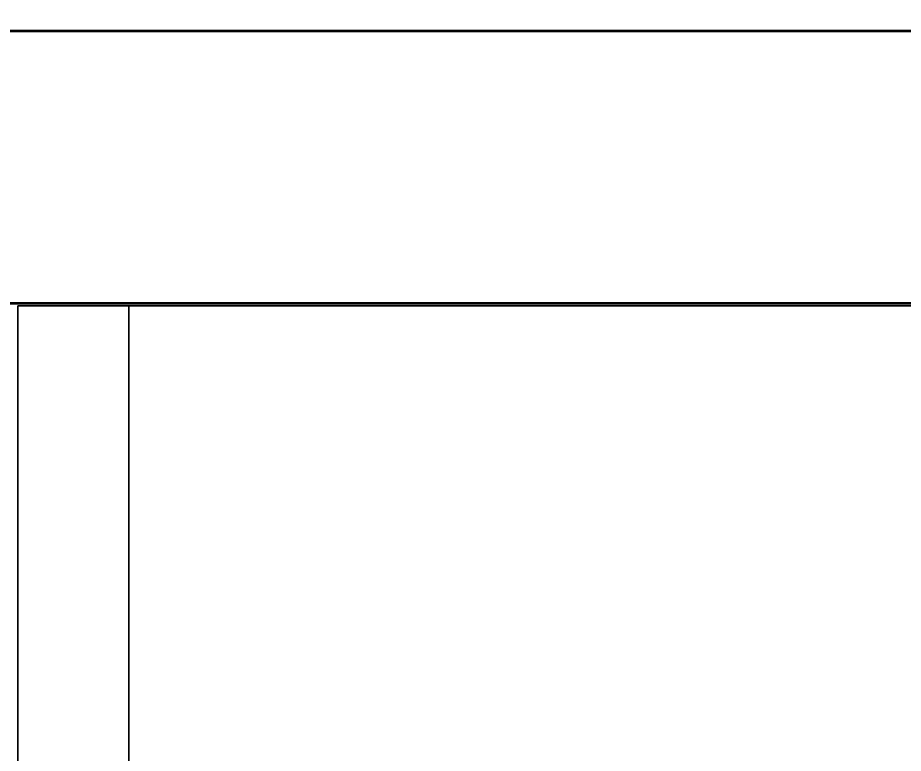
# Model space of a CAD drawing. Header units: millimetres. Extents: x -21672 to 8019, y 3751 to 17279.
# Drawn here: x -5442 to -4791, y 13636 to 14176 of the extents above; entities that cross this region are included whole.
import ezdxf

# ---------------------------------------------------------------- set-up
doc = ezdxf.new("R2010")
doc.units = ezdxf.units.MM
for name, color, linetype, lineweight in [('A-ANNO-DIMS', 211, 'Continuous', 9), ('A-ANNO-DIMS-50', 211, 'Continuous', 9), ('A-GENM', 13, 'Continuous', 18), ('A-WALL', 113, 'Continuous', 18)]:
    doc.layers.add(name, color=color, linetype=linetype, lineweight=lineweight)
doc.styles.add('Arial', font='arial.ttf', dxfattribs={"height": 125})
doc.dimstyles.new('Diagonal_-_2_5mm_Arial', dxfattribs={"dimscale": 304.8, "dimtxt": 127.532425, "dimasz": 0.492126, "dimexe": 0.393701, "dimexo": 0.246063, "dimgap": 0.287073, "dimtad": 1, "dimdec": 0, "dimzin": 0, "dimdsep": 46, "dimtxsty": 'Arial', "dimblk1": 'OBLIQUE', "dimblk2": 'OBLIQUE', "dimsah": 1, "dimcen": 0.09, "dimdle": 0.393701, "dimazin": 0, "dimtfac": 1, "dimtdec": 4, "dimtix": 1, "dimtmove": 0, "dimatfit": 3, "dimfxl": 1, "dimtvp": 1, "dimtolj": 1, "dimtzin": 0, "dimarcsym": 2})

# ---------------------------------------------------------------- blocks, each defined once
blk = doc.blocks.new('Nevera de autoservicio single - Nevera de autoservicio single-466915-Level 2')
at = {"layer": 'A-GENM'}
for p, q in [((-395.25, -1108.9), (-395.25, 1307.98)), ((-395.25, -1108.9), (-395.25, 1307.98)), ((-395.25, -1108.9), (-395.25, 1307.98)), ((-395.25, -1108.9), (-395.25, 1307.98)), ((-395.25, -1108.9), (-395.25, 1307.98)), ((-395.25, -1104.33), (-395.25, 1307.98)), ((-395.25, 1307.98), (-395.25, -1108.9)), ((-395.25, 1307.98), (-395.25, -1108.9)), ((-395.25, -1108.9), (-395.25, 1307.98)), ((-395.25, -1108.9), (-395.25, 1307.98)), ((-395.25, -1108.9), (-395.25, 890.75)), ((-395.25, -1108.9), (-395.25, -1104.33)), ((-395.25, -1108.9), (-395.25, -1190.46)), ((-395.25, -1108.9), (-395.25, -1190.46)), ((454.75, -1108.9), (-395.25, -1108.9)), ((-395.25, -1108.9), (405.91, -1108.9)), ((454.75, -1108.9), (-395.25, -1108.9)), ((399.53, -1108.9), (-395.25, -1108.9)), ((399.53, -1108.9), (-395.25, -1108.9)), ((399.53, -1108.9), (-395.25, -1108.9)), ((-395.25, -1190.3), (-395.25, -1108.9)), ((-395.25, -1108.9), (-395.25, -1190.46)), ((-395.25, -1108.9), (-395.25, -1190.46)), ((-395.25, -1108.9), (-395.25, -1190.46)), ((399.53, -1108.9), (-395.25, -1108.9)), ((399.53, -1108.9), (-395.25, -1108.9)), ((-395.25, -1108.9), (-395.25, -1122.98)), ((-395.25, -1122.98), (-395.25, -1190.46)), ((-395.25, -1190.3), (-395.25, -1190.46)), ((453.15, -1190.46), (-395.25, -1190.46)), ((-395.25, -1190.46), (454.75, -1190.46)), ((-395.25, -1190.46), (454.75, -1190.46)), ((-395.25, -1190.46), (454.75, -1190.46)), ((-395.25, -1190.46), (454.75, -1190.46)), ((-395.25, -1190.46), (-248.51, -1190.46)), ((454.75, -1190.46), (-395.25, -1190.46)), ((-248.51, -1190.46), (454.75, -1190.46))]:
    blk.add_line(p, q, dxfattribs=at)
blk = doc.blocks.new('DIMBLOCK69-Level 2')
at = {"layer": 'A-ANNO-DIMS-50'}
for p, q in [((-20502.9, 17027.06), (-20502.9, 17147.06)), ((818.6, 17027.06), (818.6, 17147.06)), ((-20622.9, 17027.06), (938.6, 17027.06)), ((-20502.9, 17027.06), (-20502.9, 11836.36)), ((818.6, 17027.06), (818.6, 15341.47))]:
    blk.add_line(p, q, dxfattribs=at)
at = {"layer": 'A-ANNO-DIMS-50', "lineweight": 35}
for p, q in [((-20502.9, 17027.06), (-20427.9, 17102.06)), ((818.6, 17027.06), (893.6, 17102.06)), ((-20502.9, 17027.06), (-20577.9, 16952.06)), ((818.6, 17027.06), (743.6, 16952.06))]:
    blk.add_line(p, q, dxfattribs=at)
at = {"layer": 'A-ANNO-DIMS-50', "color": 0, "insert": (-10082.5, 17276.84), "char_height": 125, "width": 576.839, "attachment_point": 1, "line_spacing_factor": 0.941778, "style": 'Arial'}
blk.add_mtext('21322', dxfattribs=at)
blk = doc.blocks.new('_Oblique')
at = {"color": 0, "linetype": 'ByBlock', "lineweight": -2}
blk.add_line((-0.5, -0.5), (0.5, 0.5), dxfattribs=at)

msp = doc.modelspace()

# ---------------------------------------------------------------- linework, layer by layer
at = {"layer": 'A-WALL', "lineweight": 35}
for p, q in [((-2281.4, 14166.34), (-6053.47, 14166.34)), ((-6053.47, 13966.34), (-2081.4, 13966.34))]:
    msp.add_line(p, q, dxfattribs=at)

# ---------------------------------------------------------------- block references
at = {"layer": 'A-GENM', "rotation": 269.9999999999996}
msp.add_blockref('Nevera de autoservicio single - Nevera de autoservicio single-466915-Level 2', (-4251.4, 13569.18), dxfattribs=at)

# ---------------------------------------------------------------- dimensions: what is measured, and where the dimension line sits
at = {"layer": 'A-ANNO-DIMS'}
dim = msp.add_linear_dim(base=(818.6039, 17027.0619), p1=(-20502.8962, 11761.3583), p2=(818.6039, 15266.468), dimstyle='Diagonal_-_2_5mm_Arial', override={"dimpost": '<>', "dimfxl": 21607.687495}, dxfattribs=at)
dim.commit()
dim.dimension.update_dxf_attribs({"geometry": 'DIMBLOCK69-Level 2', "text_midpoint": (-9842.1461, 17178.4262)})

doc.saveas('drawing.dxf')
